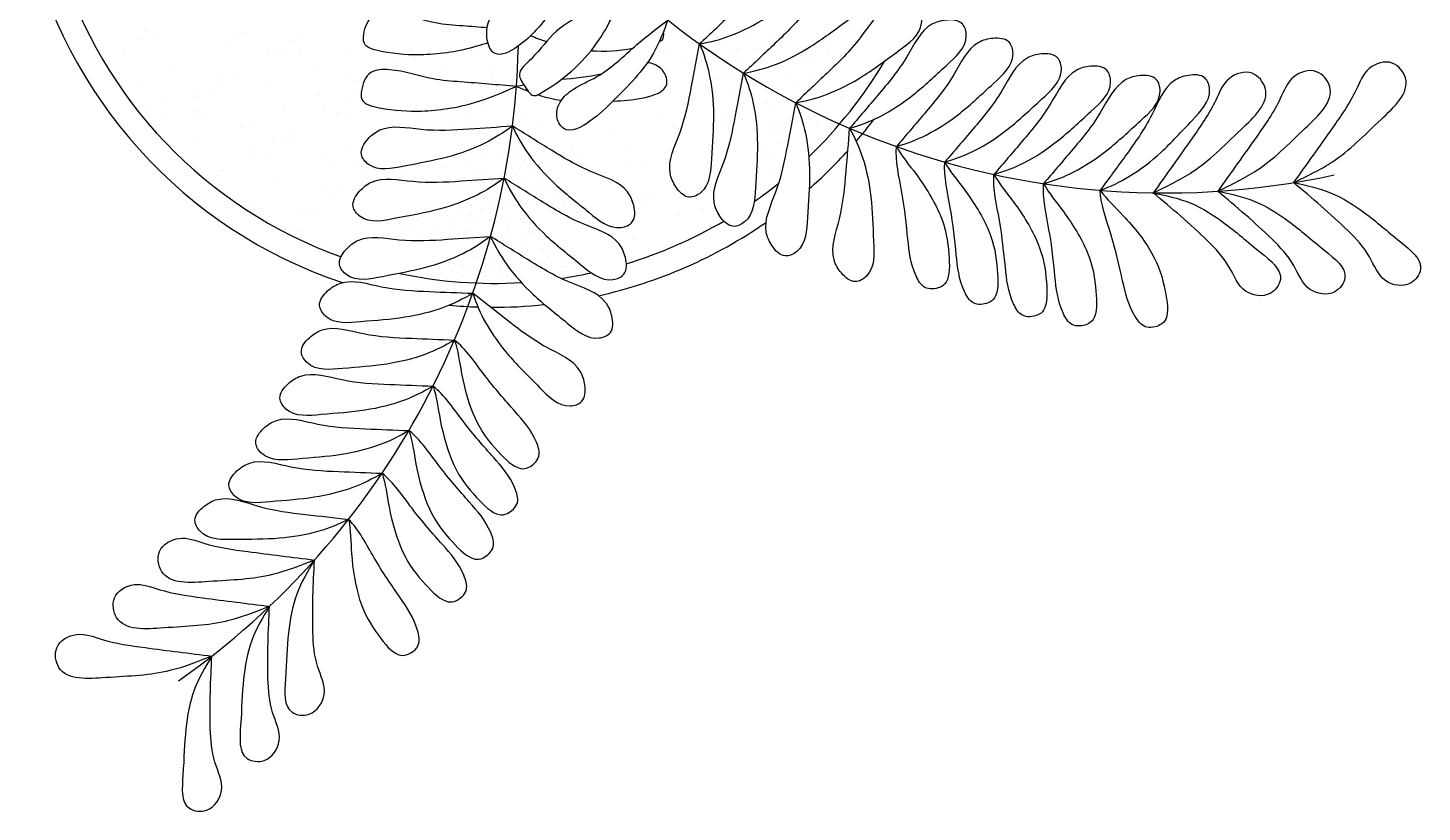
# Model space of a CAD drawing. Header units: millimetres. Extents: x -171 to 194, y -206 to 166.
# Drawn here: x -97.6 to 194.2, y -205.7 to -41.5 of the extents above; entities that cross this region are included whole.
import ezdxf

# ---------------------------------------------------------------- set-up
doc = ezdxf.new("R2010")
doc.units = ezdxf.units.MM
for name, color, linetype in [('ceco.net 289 plantpot', 7, 'Continuous'), ('ceco.net 289 pot plant', 95, 'Continuous'), ('ceco.net 289 potting soil', 27, 'Continuous')]:
    doc.layers.add(name, color=color, linetype=linetype)

msp = doc.modelspace()

# ---------------------------------------------------------------- linework, layer by layer
at = {"layer": 'ceco.net 289 plantpot'}
for radius, start, end in [(100, 192.6328, 251.4936), (95, 196.9296, 250.287), (95, 313.8846, 329.3688), (100, 319.2659, 322.6837), (100, 311.2505, 317.7514), (95, 304.9538, 308.8466), (100, 282.6328, 304.6859), (95, 286.9296, 300.3891), (95, 257.9498, 273.434), (95, 278.472, 282.3649), (100, 264.6349, 268.0527), (100, 269.5672, 276.0681)]:
    msp.add_arc((0, 0), radius, start, end, dxfattribs=at)
at = {"layer": 'ceco.net 289 pot plant'}
for centre, start, end in [((140.43, 91.6), 213.1176, 282.1874), ((-162.54, -41.13), 305.1312, 358.577)]:
    msp.add_arc(centre, 167.66, start, end, dxfattribs=at)
for points in [[(17.05, -21.99), (7.14, -32.69), (-1.55, -42.14), (0.18, -46.86), (4.89, -45.42), (8.81, -41.91), (15.57, -31.24), (17.05, -21.99)], [(36.36, -39.85), (33.33, -46.81), (25.04, -56.65), (20.05, -61.04), (14.62, -62.63), (13.2, -60.42), (13.8, -57.08), (16.6, -54.31), (21.45, -51.73), (29.86, -45), (36.4, -39.83)], [(167.28, -73.89), (175.45, -62.42), (180.37, -54.49), (183.15, -49.99), (187.96, -48.86), (190.72, -51.97), (185.61, -60.68), (175.46, -69.52), (167.28, -73.89)], [(4.65, -53.75), (-4.1, -57.14), (-15.21, -58.9), (-24.05, -58.21), (-27.7, -56.4), (-27.76, -54.61), (-25.81, -50.85), (-21.93, -50.25), (-12.76, -52.17), (-7.03, -52.8), (4.65, -53.75)], [(137.93, -76.04), (146.1, -64.56), (151.02, -56.63), (153.8, -52.13), (158.61, -51), (161.37, -54.11), (156.26, -62.83), (146.11, -71.66), (137.93, -76.04)], [(151.43, -75.7), (159.6, -64.22), (164.52, -56.29), (167.31, -51.79), (172.11, -50.66), (174.87, -53.77), (169.76, -62.49), (159.61, -71.32), (151.43, -75.7)], [(151.43, -75.7), (162.79, -85.74), (167.34, -91.25), (170.74, -96.25), (175.91, -96.75), (178.04, -93.85), (173.83, -88.12), (166.31, -82.03), (159.19, -77.82), (151.43, -75.7)], [(167.28, -73.89), (178.64, -83.93), (183.19, -89.45), (186.59, -94.45), (191.76, -94.95), (193.89, -92.05), (189.68, -86.32), (182.16, -80.22), (175.04, -76.02), (167.28, -73.89)], [(137.93, -76.04), (149.29, -86.08), (153.84, -91.59), (157.24, -96.6), (162.41, -97.09), (164.54, -94.2), (160.33, -88.46), (152.81, -82.37), (145.68, -78.16), (137.93, -76.04)], [(-37.61, -152.94), (-51.58, -151.17), (-60.75, -149.41), (-65.94, -148.41), (-70.03, -151.17), (-69.61, -155.31), (-59.74, -157.46), (-46.37, -155.99), (-37.61, -152.94)], [(-37.61, -152.94), (-37.93, -168.1), (-36.96, -175.19), (-35.58, -181.08), (-38.72, -185.21), (-42.3, -184.82), (-43.66, -177.83), (-43.04, -168.17), (-41.3, -160.09), (-37.61, -152.94)], [(-47.01, -162.64), (-60.99, -160.86), (-70.15, -159.1), (-75.35, -158.1), (-79.44, -160.87), (-79.02, -165), (-69.15, -167.16), (-55.77, -165.68), (-47.01, -162.64)], [(-47.01, -162.64), (-47.33, -177.8), (-46.36, -184.88), (-44.99, -190.77), (-48.13, -194.91), (-51.7, -194.51), (-53.06, -187.53), (-52.44, -177.87), (-50.71, -169.78), (-47.01, -162.64)], [(-59.08, -173.07), (-73.05, -171.29), (-82.22, -169.53), (-87.42, -168.53), (-91.51, -171.3), (-91.09, -175.43), (-81.22, -177.58), (-67.84, -176.11), (-59.08, -173.07)], [(-59.08, -173.07), (-59.4, -188.23), (-58.43, -195.31), (-57.06, -201.2), (-60.2, -205.33), (-63.77, -204.94), (-65.13, -197.95), (-64.51, -188.3), (-62.78, -180.21), (-59.08, -173.07)]]:
    msp.add_spline(points, degree=3, dxfattribs=at)
for points, knots in [([(43.01, -44.85), (45.21, -42.77), (49.85, -38.38), (56.38, -32.12), (60.49, -25.09), (65.57, -24.29), (69.12, -24.98), (69.84, -30.17), (63.8, -34.4), (57.44, -39.31), (50.15, -43.15), (45.33, -44.44), (43.01, -44.85)], [0.0052118, 0.0052118, 0.0052118, 0.0052118, 0.023307, 0.0434891, 0.0608041, 0.0670587, 0.0739783, 0.0791577, 0.0941122, 0.112631, 0.1295455, 0.1425478, 0.1425478, 0.1425478, 0.1425478]), ([(52.21, -50.97), (54.41, -48.9), (59.06, -44.51), (65.58, -38.24), (69.7, -31.21), (74.77, -30.41), (78.32, -31.1), (79.04, -36.3), (73, -40.53), (66.65, -45.43), (59.35, -49.27), (54.53, -50.56), (52.21, -50.97)], [0.0052118, 0.0052118, 0.0052118, 0.0052118, 0.023307, 0.0434891, 0.0608041, 0.0670587, 0.0739783, 0.0791577, 0.0941122, 0.112631, 0.1295455, 0.1425478, 0.1425478, 0.1425478, 0.1425478]), ([(27.38, -32.21), (25.97, -36.88), (21.8, -45.99), (14.22, -52.66), (7.99, -56.14), (6.43, -53.73), (4.44, -50.87), (9.15, -47.01), (12.54, -41.71), (20.39, -37.72), (24.97, -34.16), (27.38, -32.21)], [0.0013081, 0.0013081, 0.0013081, 0.0013081, 0.0286488, 0.0605725, 0.0625914, 0.0681089, 0.0738116, 0.0818962, 0.0977429, 0.1139236, 0.1326013, 0.1326013, 0.1326013, 0.1326013]), ([(63.12, -57.17), (65.32, -55.09), (69.97, -50.7), (76.49, -44.44), (80.61, -37.41), (85.68, -36.61), (89.23, -37.3), (89.96, -42.49), (83.91, -46.73), (77.56, -51.63), (70.26, -55.47), (65.44, -56.76), (63.12, -57.17)], [0.0052118, 0.0052118, 0.0052118, 0.0052118, 0.023307, 0.0434891, 0.0608041, 0.0670587, 0.0739783, 0.0791577, 0.0941122, 0.112631, 0.1295455, 0.1425478, 0.1425478, 0.1425478, 0.1425478]), ([(-1.32, -44.6), (-2.08, -44.87), (-6.42, -46.3), (-14.19, -47.43), (-21.47, -46.97), (-27.52, -45.59), (-27.29, -41.94), (-25.89, -38.42), (-19.34, -38.28), (-13.57, -40.5), (-6.77, -40.99), (-3.16, -41.28), (-1.47, -41.41)], [0.0139341, 0.0139341, 0.0139341, 0.0139341, 0.0187657, 0.0412527, 0.0589885, 0.0671491, 0.0707313, 0.0791883, 0.0870343, 0.105774, 0.1173076, 0.1274745, 0.1274745, 0.1274745, 0.1274745]), ([(74.4, -62.51), (76.37, -60.21), (80.52, -55.35), (86.34, -48.42), (89.68, -41), (94.63, -39.66), (98.24, -39.96), (99.51, -45.05), (93.95, -49.9), (88.16, -55.46), (81.32, -60.06), (76.67, -61.85), (74.4, -62.51)], [0.0052118, 0.0052118, 0.0052118, 0.0052118, 0.023307, 0.0434891, 0.0608041, 0.0670587, 0.0739783, 0.0791577, 0.0941122, 0.112631, 0.1295455, 0.1425478, 0.1425478, 0.1425478, 0.1425478]), ([(34.59, -44.33), (34.8, -44.26), (35.54, -43.9), (35.54, -43.04), (35.42, -42.33)], [0.061311942, 0.061311942, 0.061311942, 0.061311942, 0.062591406, 0.066305332, 0.066305332, 0.066305332, 0.066305332]), ([(84.18, -66.34), (86.15, -64.04), (90.3, -59.18), (96.12, -52.25), (99.46, -44.83), (104.42, -43.49), (108.03, -43.79), (109.3, -48.88), (103.74, -53.74), (97.95, -59.29), (91.1, -63.89), (86.45, -65.68), (84.18, -66.34)], [0.0052118, 0.0052118, 0.0052118, 0.0052118, 0.023307, 0.0434891, 0.0608041, 0.0670587, 0.0739783, 0.0791577, 0.0941122, 0.112631, 0.1295455, 0.1425478, 0.1425478, 0.1425478, 0.1425478]), ([(43.01, -44.85), (42.45, -47.83), (41.26, -54.11), (39.52, -62.99), (35.83, -70.24), (37.89, -74.95), (40.39, -77.57), (45.16, -75.36), (45.45, -67.99), (46.14, -60), (45.44, -51.78), (43.91, -47.03), (43.01, -44.85)], [0.0052118, 0.0052118, 0.0052118, 0.0052118, 0.023307, 0.0434891, 0.0608041, 0.0670587, 0.0739783, 0.0791577, 0.0941122, 0.112631, 0.1295455, 0.1425478, 0.1425478, 0.1425478, 0.1425478]), ([(24.89, -56.81), (26.94, -56.72), (30.64, -56.54), (36.92, -54.55), (35.62, -50.14), (33.56, -49.01), (32.27, -48.77), (32.1, -48.75)], [0.04136648, 0.04136648, 0.04136648, 0.04136648, 0.05421887, 0.0655308, 0.0707823, 0.0775693, 0.07859301, 0.07859301, 0.07859301, 0.07859301]), ([(94.32, -69.59), (96.29, -67.29), (100.44, -62.43), (106.26, -55.5), (109.6, -48.08), (114.55, -46.74), (118.16, -47.04), (119.43, -52.13), (113.87, -56.99), (108.08, -62.54), (101.24, -67.14), (96.59, -68.93), (94.32, -69.59)], [0.0052118, 0.0052118, 0.0052118, 0.0052118, 0.023307, 0.0434891, 0.0608041, 0.0670587, 0.0739783, 0.0791577, 0.0941122, 0.112631, 0.1295455, 0.1425478, 0.1425478, 0.1425478, 0.1425478]), ([(104.6, -72.19), (106.56, -69.88), (110.71, -65.02), (116.53, -58.09), (119.87, -50.67), (124.83, -49.33), (128.44, -49.63), (129.71, -54.73), (124.15, -59.58), (118.36, -65.13), (111.52, -69.73), (106.86, -71.53), (104.6, -72.19)], [0.0052118, 0.0052118, 0.0052118, 0.0052118, 0.023307, 0.0434891, 0.0608041, 0.0670587, 0.0739783, 0.0791577, 0.0941122, 0.112631, 0.1295455, 0.1425478, 0.1425478, 0.1425478, 0.1425478]), ([(52.21, -50.97), (51.65, -53.95), (50.47, -60.23), (48.72, -69.11), (45.03, -76.37), (47.1, -81.07), (49.59, -83.69), (54.36, -81.49), (54.65, -74.11), (55.35, -66.12), (54.64, -57.9), (53.12, -53.15), (52.21, -50.97)], [0.0052118, 0.0052118, 0.0052118, 0.0052118, 0.023307, 0.0434891, 0.0608041, 0.0670587, 0.0739783, 0.0791577, 0.0941122, 0.112631, 0.1295455, 0.1425478, 0.1425478, 0.1425478, 0.1425478]), ([(114.98, -74.12), (116.94, -71.81), (121.09, -66.95), (126.91, -60.02), (130.25, -52.6), (135.21, -51.26), (138.82, -51.56), (140.09, -56.66), (134.53, -61.51), (128.74, -67.06), (121.9, -71.66), (117.24, -73.46), (114.98, -74.12)], [0.0052118, 0.0052118, 0.0052118, 0.0052118, 0.023307, 0.0434891, 0.0608041, 0.0670587, 0.0739783, 0.0791577, 0.0941122, 0.112631, 0.1295455, 0.1425478, 0.1425478, 0.1425478, 0.1425478]), ([(126.82, -75.51), (128.61, -73.07), (132.39, -67.92), (137.68, -60.57), (140.46, -52.93), (145.31, -51.22), (148.93, -51.26), (150.57, -56.24), (145.39, -61.49), (140.02, -67.46), (133.54, -72.55), (129.03, -74.69), (126.82, -75.51)], [0.0052118, 0.0052118, 0.0052118, 0.0052118, 0.023307, 0.0434891, 0.0608041, 0.0670587, 0.0739783, 0.0791577, 0.0941122, 0.112631, 0.1295455, 0.1425478, 0.1425478, 0.1425478, 0.1425478]), ([(9.14, -55.48), (10.02, -55.78), (11.64, -56.25), (13.31, -56.54), (14.07, -56.65)], [0.00962064, 0.00962064, 0.00962064, 0.00962064, 0.01518063, 0.01973781, 0.01973781, 0.01973781, 0.01973781]), ([(63.12, -57.17), (62.56, -60.15), (61.38, -66.43), (59.63, -75.31), (55.94, -82.56), (58.01, -87.27), (60.51, -89.89), (65.27, -87.68), (65.56, -80.31), (66.26, -72.32), (65.55, -64.1), (64.03, -59.35), (63.12, -57.17)], [0.0052118, 0.0052118, 0.0052118, 0.0052118, 0.023307, 0.0434891, 0.0608041, 0.0670587, 0.0739783, 0.0791577, 0.0941122, 0.112631, 0.1295455, 0.1425478, 0.1425478, 0.1425478, 0.1425478]), ([(3.82, -62.02), (0.8, -62.23), (-5.58, -62.67), (-14.61, -63.22), (-22.56, -61.48), (-26.59, -64.67), (-28.5, -67.75), (-25.17, -71.8), (-17.96, -70.22), (-10.05, -68.88), (-2.28, -66.12), (1.94, -63.45), (3.82, -62.02)], [0.0052118, 0.0052118, 0.0052118, 0.0052118, 0.023307, 0.0434891, 0.0608041, 0.0670587, 0.0739783, 0.0791577, 0.0941122, 0.112631, 0.1295455, 0.1425478, 0.1425478, 0.1425478, 0.1425478]), ([(3.82, -62.02), (6.38, -63.63), (11.8, -67.02), (19.52, -71.75), (27.35, -73.96), (29.41, -78.66), (29.64, -82.28), (24.79, -84.29), (19.17, -79.5), (12.82, -74.59), (7.26, -68.5), (4.8, -64.17), (3.82, -62.02)], [0.0052118, 0.0052118, 0.0052118, 0.0052118, 0.023307, 0.0434891, 0.0608041, 0.0670587, 0.0739783, 0.0791577, 0.0941122, 0.112631, 0.1295455, 0.1425478, 0.1425478, 0.1425478, 0.1425478]), ([(74.4, -62.51), (74.16, -65.53), (73.65, -71.9), (72.86, -80.91), (69.97, -88.52), (72.53, -92.98), (75.29, -95.32), (79.79, -92.62), (79.3, -85.25), (79.13, -77.23), (77.55, -69.14), (75.53, -64.58), (74.4, -62.51)], [0.0052118, 0.0052118, 0.0052118, 0.0052118, 0.023307, 0.0434891, 0.0608041, 0.0670587, 0.0739783, 0.0791577, 0.0941122, 0.112631, 0.1295455, 0.1425478, 0.1425478, 0.1425478, 0.1425478]), ([(84.18, -66.34), (83.95, -69.36), (85.67, -76.57), (86.56, -85.5), (87.17, -91.65), (89.9, -96.47), (93.34, -96.07), (95.45, -94.21), (95.23, -88.19), (94.22, -81.25), (88.87, -72.49), (85.32, -68.41), (84.18, -66.34)], [0.0052118, 0.0052118, 0.0052118, 0.0052118, 0.023307, 0.0434891, 0.0608041, 0.0670587, 0.0739783, 0.0791577, 0.0941122, 0.112631, 0.1295455, 0.1425478, 0.1425478, 0.1425478, 0.1425478]), ([(94.32, -69.59), (94.08, -72.61), (95.81, -79.82), (96.69, -88.75), (97.31, -94.9), (100.03, -99.72), (103.47, -99.32), (105.58, -97.46), (105.37, -91.44), (104.35, -84.5), (99, -75.74), (95.45, -71.66), (94.32, -69.59)], [0.0052118, 0.0052118, 0.0052118, 0.0052118, 0.023307, 0.0434891, 0.0608041, 0.0670587, 0.0739783, 0.0791577, 0.0941122, 0.112631, 0.1295455, 0.1425478, 0.1425478, 0.1425478, 0.1425478]), ([(2.08, -72.94), (-0.94, -73.15), (-7.32, -73.59), (-16.35, -74.13), (-24.3, -72.4), (-28.33, -75.58), (-30.24, -78.66), (-26.9, -82.71), (-19.69, -81.14), (-11.78, -79.79), (-4.01, -77.03), (0.2, -74.36), (2.08, -72.94)], [0.0052118, 0.0052118, 0.0052118, 0.0052118, 0.023307, 0.0434891, 0.0608041, 0.0670587, 0.0739783, 0.0791577, 0.0941122, 0.112631, 0.1295455, 0.1425478, 0.1425478, 0.1425478, 0.1425478]), ([(2.08, -72.94), (4.65, -74.54), (10.06, -77.93), (17.78, -82.67), (25.61, -84.87), (27.67, -89.58), (27.9, -93.19), (23.05, -95.2), (17.43, -90.42), (11.08, -85.51), (5.53, -79.42), (3.07, -75.08), (2.08, -72.94)], [0.0052118, 0.0052118, 0.0052118, 0.0052118, 0.023307, 0.0434891, 0.0608041, 0.0670587, 0.0739783, 0.0791577, 0.0941122, 0.112631, 0.1295455, 0.1425478, 0.1425478, 0.1425478, 0.1425478]), ([(104.6, -72.19), (104.36, -75.2), (106.08, -82.41), (106.97, -91.34), (107.58, -97.49), (110.31, -102.31), (113.75, -101.91), (115.86, -100.05), (115.65, -94.03), (114.63, -87.09), (109.28, -78.33), (105.73, -74.26), (104.6, -72.19)], [0.0052118, 0.0052118, 0.0052118, 0.0052118, 0.023307, 0.0434891, 0.0608041, 0.0670587, 0.0739783, 0.0791577, 0.0941122, 0.112631, 0.1295455, 0.1425478, 0.1425478, 0.1425478, 0.1425478]), ([(114.98, -74.12), (114.74, -77.14), (116.46, -84.34), (117.35, -93.27), (117.96, -99.42), (120.69, -104.24), (124.13, -103.84), (126.24, -101.98), (126.02, -95.97), (125.01, -89.02), (119.66, -80.26), (116.11, -76.19), (114.98, -74.12)], [0.0052118, 0.0052118, 0.0052118, 0.0052118, 0.023307, 0.0434891, 0.0608041, 0.0670587, 0.0739783, 0.0791577, 0.0941122, 0.112631, 0.1295455, 0.1425478, 0.1425478, 0.1425478, 0.1425478]), ([(126.82, -75.51), (126.95, -78.54), (129.53, -85.48), (131.48, -94.24), (132.83, -100.27), (136.11, -104.74), (139.48, -103.92), (141.35, -101.83), (140.42, -95.88), (138.58, -89.11), (132.21, -81.05), (128.2, -77.43), (126.82, -75.51)], [0.0052118, 0.0052118, 0.0052118, 0.0052118, 0.023307, 0.0434891, 0.0608041, 0.0670587, 0.0739783, 0.0791577, 0.0941122, 0.112631, 0.1295455, 0.1425478, 0.1425478, 0.1425478, 0.1425478]), ([(-0.76, -85.16), (-3.78, -85.37), (-10.16, -85.81), (-19.19, -86.36), (-27.14, -84.62), (-31.17, -87.8), (-33.08, -90.88), (-29.74, -94.94), (-22.53, -93.36), (-14.62, -92.02), (-6.85, -89.26), (-2.64, -86.59), (-0.76, -85.16)], [0.0052118, 0.0052118, 0.0052118, 0.0052118, 0.023307, 0.0434891, 0.0608041, 0.0670587, 0.0739783, 0.0791577, 0.0941122, 0.112631, 0.1295455, 0.1425478, 0.1425478, 0.1425478, 0.1425478]), ([(-0.76, -85.16), (1.81, -86.77), (7.23, -90.15), (14.94, -94.89), (22.77, -97.1), (24.83, -101.8), (25.06, -105.42), (20.21, -107.42), (14.59, -102.64), (8.25, -97.73), (2.69, -91.64), (0.23, -87.3), (-0.76, -85.16)], [0.0052118, 0.0052118, 0.0052118, 0.0052118, 0.023307, 0.0434891, 0.0608041, 0.0670587, 0.0739783, 0.0791577, 0.0941122, 0.112631, 0.1295455, 0.1425478, 0.1425478, 0.1425478, 0.1425478]), ([(-4.48, -97.07), (-7.51, -96.96), (-13.9, -96.71), (-22.94, -96.29), (-30.66, -93.72), (-35, -96.45), (-37.23, -99.31), (-34.34, -103.7), (-27.01, -102.9), (-19, -102.41), (-10.98, -100.49), (-6.51, -98.29), (-4.48, -97.07)], [0.0052118, 0.0052118, 0.0052118, 0.0052118, 0.023307, 0.0434891, 0.0608041, 0.0670587, 0.0739783, 0.0791577, 0.0941122, 0.112631, 0.1295455, 0.1425478, 0.1425478, 0.1425478, 0.1425478]), ([(-4.48, -97.07), (-2.1, -98.94), (2.92, -102.89), (10.09, -108.42), (17.64, -111.45), (19.18, -116.35), (19.03, -119.97), (13.99, -121.45), (8.92, -116.09), (3.13, -110.53), (-1.75, -103.88), (-3.73, -99.31), (-4.48, -97.07)], [0.0052118, 0.0052118, 0.0052118, 0.0052118, 0.023307, 0.0434891, 0.0608041, 0.0670587, 0.0739783, 0.0791577, 0.0941122, 0.112631, 0.1295455, 0.1425478, 0.1425478, 0.1425478, 0.1425478]), ([(-8.3, -106.86), (-11.32, -106.75), (-17.71, -106.5), (-26.75, -106.09), (-34.47, -103.51), (-38.82, -106.24), (-41.04, -109.1), (-38.16, -113.49), (-30.82, -112.69), (-22.81, -112.2), (-14.79, -110.29), (-10.32, -108.08), (-8.3, -106.86)], [0.0052118, 0.0052118, 0.0052118, 0.0052118, 0.023307, 0.0434891, 0.0608041, 0.0670587, 0.0739783, 0.0791577, 0.0941122, 0.112631, 0.1295455, 0.1425478, 0.1425478, 0.1425478, 0.1425478]), ([(-8.3, -106.86), (-5.92, -108.73), (-1.79, -114.89), (4.17, -121.59), (8.28, -126.21), (9.97, -131.49), (7.35, -133.74), (4.55, -134.04), (0.27, -129.8), (-4.14, -124.34), (-6.96, -114.47), (-7.55, -109.1), (-8.3, -106.86)], [0.0052118, 0.0052118, 0.0052118, 0.0052118, 0.023307, 0.0434891, 0.0608041, 0.0670587, 0.0739783, 0.0791577, 0.0941122, 0.112631, 0.1295455, 0.1425478, 0.1425478, 0.1425478, 0.1425478]), ([(-12.78, -116.52), (-15.81, -116.4), (-22.19, -116.16), (-31.23, -115.74), (-38.95, -113.16), (-43.3, -115.9), (-45.52, -118.76), (-42.64, -123.14), (-35.3, -122.34), (-27.29, -121.85), (-19.27, -119.94), (-14.8, -117.73), (-12.78, -116.52)], [0.0052118, 0.0052118, 0.0052118, 0.0052118, 0.023307, 0.0434891, 0.0608041, 0.0670587, 0.0739783, 0.0791577, 0.0941122, 0.112631, 0.1295455, 0.1425478, 0.1425478, 0.1425478, 0.1425478]), ([(-12.78, -116.52), (-10.4, -118.39), (-6.27, -124.54), (-0.31, -131.24), (3.8, -135.87), (5.49, -141.14), (2.87, -143.4), (0.07, -143.69), (-4.21, -139.45), (-8.63, -134), (-11.44, -124.12), (-12.03, -118.75), (-12.78, -116.52)], [0.0052118, 0.0052118, 0.0052118, 0.0052118, 0.023307, 0.0434891, 0.0608041, 0.0670587, 0.0739783, 0.0791577, 0.0941122, 0.112631, 0.1295455, 0.1425478, 0.1425478, 0.1425478, 0.1425478]), ([(-17.84, -125.83), (-20.87, -125.71), (-27.25, -125.47), (-36.29, -125.05), (-44.02, -122.48), (-48.36, -125.21), (-50.58, -128.07), (-47.7, -132.46), (-40.37, -131.66), (-32.36, -131.16), (-24.34, -129.25), (-19.86, -127.05), (-17.84, -125.83)], [0.0052118, 0.0052118, 0.0052118, 0.0052118, 0.023307, 0.0434891, 0.0608041, 0.0670587, 0.0739783, 0.0791577, 0.0941122, 0.112631, 0.1295455, 0.1425478, 0.1425478, 0.1425478, 0.1425478]), ([(-17.84, -125.83), (-15.46, -127.7), (-11.34, -133.85), (-5.37, -140.56), (-1.27, -145.18), (0.43, -150.45), (-2.2, -152.71), (-4.99, -153), (-9.27, -148.76), (-13.69, -143.31), (-16.5, -133.44), (-17.09, -128.07), (-17.84, -125.83)], [0.0052118, 0.0052118, 0.0052118, 0.0052118, 0.023307, 0.0434891, 0.0608041, 0.0670587, 0.0739783, 0.0791577, 0.0941122, 0.112631, 0.1295455, 0.1425478, 0.1425478, 0.1425478, 0.1425478]), ([(-23.46, -134.77), (-26.49, -134.65), (-32.87, -134.41), (-41.91, -133.99), (-49.63, -131.41), (-53.98, -134.15), (-56.2, -137.01), (-53.32, -141.4), (-45.98, -140.6), (-37.97, -140.1), (-29.95, -138.19), (-25.48, -135.99), (-23.46, -134.77)], [0.0052118, 0.0052118, 0.0052118, 0.0052118, 0.023307, 0.0434891, 0.0608041, 0.0670587, 0.0739783, 0.0791577, 0.0941122, 0.112631, 0.1295455, 0.1425478, 0.1425478, 0.1425478, 0.1425478]), ([(-23.46, -134.77), (-21.08, -136.64), (-16.95, -142.79), (-10.99, -149.5), (-6.89, -154.12), (-5.19, -159.39), (-7.81, -161.65), (-10.61, -161.94), (-14.89, -157.7), (-19.31, -152.25), (-22.12, -142.38), (-22.71, -137.01), (-23.46, -134.77)], [0.0052118, 0.0052118, 0.0052118, 0.0052118, 0.023307, 0.0434891, 0.0608041, 0.0670587, 0.0739783, 0.0791577, 0.0941122, 0.112631, 0.1295455, 0.1425478, 0.1425478, 0.1425478, 0.1425478]), ([(-30.46, -144.42), (-33.47, -144.09), (-39.82, -143.37), (-48.81, -142.28), (-56.32, -139.14), (-60.85, -141.55), (-63.28, -144.23), (-60.73, -148.82), (-53.36, -148.57), (-45.33, -148.67), (-37.19, -147.36), (-32.57, -145.49), (-30.46, -144.42)], [0.0052118, 0.0052118, 0.0052118, 0.0052118, 0.023307, 0.0434891, 0.0608041, 0.0670587, 0.0739783, 0.0791577, 0.0941122, 0.112631, 0.1295455, 0.1425478, 0.1425478, 0.1425478, 0.1425478]), ([(-30.46, -144.42), (-28.32, -146.57), (-24.97, -153.17), (-19.85, -160.54), (-16.33, -165.62), (-15.28, -171.07), (-18.16, -172.99), (-20.97, -172.94), (-24.71, -168.22), (-28.44, -162.28), (-30.05, -152.14), (-29.98, -146.74), (-30.46, -144.42)], [0.0052118, 0.0052118, 0.0052118, 0.0052118, 0.023307, 0.0434891, 0.0608041, 0.0670587, 0.0739783, 0.0791577, 0.0941122, 0.112631, 0.1295455, 0.1425478, 0.1425478, 0.1425478, 0.1425478])]:
    msp.add_open_spline(points, degree=3, knots=knots, dxfattribs=at)
for points in [[(7.66, -43.12), (8.76, -43.58), (9.86, -44), (10.96, -44.37)], [(20.27, -46.27), (23.14, -46.46), (26.04, -46.29), (28.99, -45.76)], [(22.41, -51.15), (19.69, -51.86), (16.83, -52.05), (13.99, -52.33)], [(6.23, -53.47), (5.69, -53.57), (5.15, -53.67), (4.61, -53.76)], [(4.65, -53.75), (5.47, -54.08), (6.28, -54.42), (7.11, -54.74)]]:
    msp.add_open_spline(points, degree=3, dxfattribs=at)
at = {"layer": 'ceco.net 289 potting soil'}
for p, q in [((-73.14, -42.21), (-73.14, -42.21)), ((-70, -42.7), (-70, -42.7)), ((-52.04, -42.5), (-52.04, -42.5)), ((-40.01, -42.57), (-40.01, -42.57)), ((51.81, -41.85), (51.81, -41.85)), ((52.97, -43.17), (52.97, -43.17)), ((53.53, -42.84), (53.53, -42.84)), ((57.92, -43.64), (57.92, -43.64)), ((74.71, -41.98), (74.71, -41.98)), ((75.27, -41.65), (75.27, -41.65)), ((-73.72, -43.91), (-73.72, -43.91)), ((-55.26, -44.99), (-55.26, -44.99)), ((-54.49, -43.84), (-54.49, -43.84)), ((-47.39, -46.26), (-47.39, -46.26)), ((-42.86, -44.3), (-42.86, -44.3)), ((-41.79, -44.51), (-41.79, -44.51)), ((-31.3, -46.1), (-31.3, -46.1)), ((37.01, -46.29), (37.01, -46.29)), ((48.93, -44.81), (48.93, -44.81)), ((50.09, -46.13), (50.09, -46.13)), ((50.66, -45.79), (50.66, -45.79)), ((54.39, -45.8), (54.39, -45.8)), ((68.53, -44.4), (68.53, -44.4)), ((69.7, -45.72), (69.7, -45.72)), ((70.26, -45.38), (70.26, -45.38)), ((-81.16, -48.41), (-81.16, -48.41)), ((-77.43, -47.36), (-77.43, -47.36)), ((-67.18, -49.37), (-67.18, -49.37)), ((-47.32, -46.99), (-47.32, -46.99)), ((-45.89, -46.77), (-45.89, -46.77)), ((-43.96, -46.75), (-43.96, -46.75)), ((-40.83, -47.23), (-40.83, -47.23)), ((-37.78, -49.54), (-37.78, -49.54)), ((-26.08, -49.53), (-26.08, -49.53)), ((-21.37, -48.69), (-21.37, -48.69)), ((-16.46, -47.38), (-16.46, -47.38)), ((-3.12, -47.05), (-3.12, -47.05)), ((-0.07, -49.36), (-0.07, -49.36)), ((20.05, -47.31), (20.05, -47.31)), ((40.06, -48.6), (40.06, -48.6)), ((43.49, -48.27), (43.49, -48.27)), ((44.66, -49.59), (44.66, -49.59)), ((45.22, -49.26), (45.22, -49.26)), ((51.51, -48.76), (51.51, -48.76)), ((64.33, -47.17), (64.33, -47.17)), ((65.5, -48.48), (65.5, -48.48)), ((66.06, -48.15), (66.06, -48.15)), ((71.12, -48.35), (71.12, -48.35)), ((-56.7, -50.96), (-56.7, -50.96)), ((-54.76, -51.5), (-54.76, -51.5)), ((-30.69, -51.96), (-30.69, -51.96)), ((-29.18, -52.48), (-29.18, -52.48)), ((-20.91, -50.08), (-20.91, -50.08)), ((-14.79, -51.28), (-14.79, -51.28)), ((-11.65, -51.77), (-11.65, -51.77)), ((-11.12, -50.7), (-11.12, -50.7)), ((-0.63, -52.29), (-0.63, -52.29)), ((18.78, -51.09), (18.78, -51.09)), ((23.1, -49.61), (23.1, -49.61)), ((46.08, -52.22), (46.08, -52.22)), ((47.63, -50.32), (47.63, -50.32)), ((48.8, -51.63), (48.8, -51.63)), ((49.36, -51.3), (49.36, -51.3)), ((59.82, -49.92), (59.82, -49.92)), ((60.99, -51.23), (60.99, -51.23)), ((61.55, -50.9), (61.55, -50.9)), ((66.92, -51.12), (66.92, -51.12)), ((-77.85, -53.84), (-77.85, -53.84)), ((-73.36, -52.96), (-73.36, -52.96)), ((-62.06, -54.72), (-62.06, -54.72)), ((-58.92, -55.2), (-58.92, -55.2)), ((-57.61, -53.22), (-57.61, -53.22)), ((-46.76, -53.55), (-46.76, -53.55)), ((-28.36, -54.58), (-28.36, -54.58)), ((50.22, -54.27), (50.22, -54.27)), ((62.41, -53.86), (62.41, -53.86)), ((-69.73, -56.61), (-69.73, -56.61)), ((-62.07, -55.91), (-62.07, -55.91)), ((-44.18, -57.5), (-44.18, -57.5)), ((-36.51, -55.56), (-36.51, -55.56)), ((-31.21, -56.3), (-31.21, -56.3)), ((-1.95, -57.66), (-1.95, -57.66)), ((12.85, -57.4), (12.85, -57.4)), ((57.16, -57.26), (57.16, -57.26)), ((58.89, -58.24), (58.89, -58.24)), ((72.41, -55.79), (72.41, -55.79)), ((72.98, -55.46), (72.98, -55.46)), ((-72.16, -58.41), (-72.16, -58.41)), ((-69.51, -60.42), (-69.51, -60.42)), ((-62.64, -59.03), (-62.64, -59.03)), ((-61.9, -60.41), (-61.9, -60.41)), ((-61.14, -59.54), (-61.14, -59.54)), ((-35.66, -59), (-35.66, -59)), ((-32.89, -59.25), (-32.89, -59.25)), ((-29.75, -59.74), (-29.75, -59.74)), ((-16.09, -59.74), (-16.09, -59.74)), ((-4.8, -59.39), (-4.8, -59.39)), ((-4.36, -60.95), (-4.36, -60.95)), ((6.79, -59.24), (6.79, -59.24)), ((23.1, -59.41), (23.1, -59.41)), ((34.24, -60.05), (34.24, -60.05)), ((47.62, -60.51), (47.62, -60.51)), ((58.33, -58.57), (58.33, -58.57)), ((59.75, -61.2), (59.75, -61.2)), ((66.24, -60.69), (66.24, -60.69)), ((68.82, -58.62), (68.82, -58.62)), ((73.83, -58.43), (73.83, -58.43)), ((-53.03, -62.31), (-53.03, -62.31)), ((-51.42, -62), (-51.42, -62)), ((-43.11, -63.5), (-43.11, -63.5)), ((-15, -62.03), (-15, -62.03)), ((-9.26, -62.08), (-9.26, -62.08)), ((-5.84, -61.75), (-5.84, -61.75)), ((2.73, -63.36), (2.73, -63.36)), ((9.84, -61.55), (9.84, -61.55)), ((23.94, -62.85), (23.94, -62.85)), ((37.28, -62.36), (37.28, -62.36)), ((48.78, -61.82), (48.78, -61.82)), ((49.35, -61.49), (49.35, -61.49)), ((57.63, -61.84), (57.63, -61.84)), ((58.79, -63.15), (58.79, -63.15)), ((59.35, -62.82), (59.35, -62.82)), ((67.4, -62), (67.4, -62)), ((67.97, -61.67), (67.97, -61.67)), ((-62.28, -65.46), (-62.28, -65.46)), ((-45.96, -65.22), (-45.96, -65.22)), ((-45.93, -64.73), (-45.93, -64.73)), ((-44.43, -65.24), (-44.43, -65.24)), ((-41.49, -64.6), (-41.49, -64.6)), ((-31.23, -66.6), (-31.23, -66.6)), ((1.17, -65.79), (1.17, -65.79)), ((4.47, -67.06), (4.47, -67.06)), ((28.3, -66.36), (28.3, -66.36)), ((60.21, -65.78), (60.21, -65.78)), ((68.82, -64.63), (68.82, -64.63)), ((-50.98, -67.22), (-50.98, -67.22)), ((-50.42, -67.92), (-50.42, -67.92)), ((-47.85, -67.71), (-47.85, -67.71)), ((-36.32, -68.01), (-36.32, -68.01)), ((-33.1, -70), (-33.1, -70)), ((-1.68, -67.51), (-1.68, -67.51)), ((0.68, -69.03), (0.68, -69.03)), ((5.27, -67.89), (5.27, -67.89)), ((6.15, -69.5), (6.15, -69.5)), ((15.18, -69.09), (15.18, -69.09)), ((16.5, -67.35), (16.5, -67.35)), ((18.12, -68.45), (18.12, -68.45)), ((44.82, -69.3), (44.82, -69.3)), ((56.14, -67.27), (56.14, -67.27)), ((57.31, -68.58), (57.31, -68.58)), ((57.87, -68.25), (57.87, -68.25)), ((-57.86, -72.42), (-57.86, -72.42)), ((-56.63, -71.46), (-56.63, -71.46)), ((-29.23, -70.43), (-29.23, -70.43)), ((-27.73, -70.94), (-27.73, -70.94)), ((-24.01, -71), (-24.01, -71)), ((-21.81, -71.76), (-21.81, -71.76)), ((-18.67, -72.25), (-18.67, -72.25)), ((-10.82, -70.78), (-10.82, -70.78)), ((-6.14, -70.21), (-6.14, -70.21)), ((-4.5, -71.47), (-4.5, -71.47)), ((-1.37, -71.96), (-1.37, -71.96)), ((-0.56, -72.79), (-0.56, -72.79)), ((3.93, -71.31), (3.93, -71.31)), ((4.73, -72.14), (4.73, -72.14)), ((6.96, -70.33), (6.96, -70.33)), ((8.54, -72.41), (8.54, -72.41)), ((23.29, -71.86), (23.29, -71.86)), ((28.38, -70.45), (28.38, -70.45)), ((30.88, -70.31), (30.88, -70.31)), ((45.99, -70.61), (45.99, -70.61)), ((46.55, -70.28), (46.55, -70.28)), ((58.73, -71.22), (58.73, -71.22)), ((-46.14, -73.05), (-46.14, -73.05)), ((-36.21, -75.64), (-36.21, -75.64)), ((-31.46, -75.5), (-31.46, -75.5)), ((6.68, -73.5), (6.68, -73.5)), ((7.48, -74.34), (7.48, -74.34)), ((9.1, -75.46), (9.1, -75.46)), ((9.35, -73.24), (9.35, -73.24)), ((10.09, -73.9), (10.09, -73.9)), ((10.89, -74.74), (10.89, -74.74)), ((-51.2, -77.97), (-51.2, -77.97)), ((-34.31, -77.23), (-34.31, -77.23)), ((-5.05, -78.59), (-5.05, -78.59)), ((-1.93, -77.15), (-1.93, -77.15)), ((-1.12, -77.99), (-1.12, -77.99)), ((3.33, -77.59), (3.33, -77.59)), ((4.14, -78.43), (4.14, -78.43)), ((9.9, -76.29), (9.9, -76.29)), ((13.47, -76.9), (13.47, -76.9)), ((29.1, -78.04), (29.1, -78.04)), ((29.13, -77.54), (29.13, -77.54)), ((30.63, -78.05), (30.63, -78.05)), ((31.95, -76.31), (31.95, -76.31)), ((33.58, -77.41), (33.58, -77.41)), ((-39.9, -79.73), (-39.9, -79.73)), ((-38.77, -79.92), (-38.77, -79.92)), ((-36.77, -80.22), (-36.77, -80.22)), ((-15.69, -81.69), (-15.69, -81.69)), ((-7.91, -80.31), (-7.91, -80.31)), ((-4.75, -80.79), (-4.75, -80.79)), ((-3.94, -81.62), (-3.94, -81.62)), ((-2.91, -79.41), (-2.91, -79.41)), ((5.58, -81.45), (5.58, -81.45)), ((14.68, -79.03), (14.68, -79.03)), ((15.48, -79.86), (15.48, -79.86)), ((17.39, -80.13), (17.39, -80.13)), ((18.2, -80.96), (18.2, -80.96)), ((38.74, -80.82), (38.74, -80.82)), ((43.83, -79.42), (43.83, -79.42)), ((-44.48, -83.19), (-44.48, -83.19)), ((-42.97, -83.71), (-42.97, -83.71)), ((-40.87, -84.1), (-40.87, -84.1)), ((-22.02, -82.51), (-22.02, -82.51)), ((-19.86, -82.47), (-19.86, -82.47)), ((-19.05, -83.31), (-19.05, -83.31)), ((-16.68, -83.86), (-16.68, -83.86)), ((-14.89, -82.52), (-14.89, -82.52)), ((-12.36, -83.01), (-12.36, -83.01)), ((-10.73, -84.27), (-10.73, -84.27)), ((-9.51, -82.29), (-9.51, -82.29)), ((-8.7, -83.13), (-8.7, -83.13)), ((-5.54, -81.83), (-5.54, -81.83)), ((-5.06, -84.13), (-5.06, -84.13)), ((0.9, -84.4), (0.9, -84.4)), ((2.29, -81.84), (2.29, -81.84)), ((3.09, -82.67), (3.09, -82.67)), ((6.39, -82.29), (6.39, -82.29)), ((7.45, -83.54), (7.45, -83.54)), ((8.25, -84.37), (8.25, -84.37)), ((-34.86, -86.48), (-34.86, -86.48)), ((-30.93, -86.69), (-30.93, -86.69)), ((-15.88, -84.69), (-15.88, -84.69)), ((-7.59, -84.75), (-7.59, -84.75)), ((-4.26, -84.97), (-4.26, -84.97)), ((1.7, -85.23), (1.7, -85.23)), ((2.29, -84.63), (2.29, -84.63)), ((3.09, -85.46), (3.09, -85.46)), ((5.99, -85.18), (5.99, -85.18)), ((6.27, -87.34), (6.27, -87.34)), ((6.79, -86.01), (6.79, -86.01)), ((28.92, -85.86), (28.92, -85.86)), ((-7.19, -90.16), (-7.19, -90.16)), ((-4.23, -88.52), (-4.23, -88.52)), ((-3.43, -89.35), (-3.43, -89.35)), ((-0.96, -89.02), (-0.96, -89.02)), ((-0.84, -87.86), (-0.84, -87.86)), ((-0.15, -89.86), (-0.15, -89.86)), ((-0.04, -88.7), (-0.04, -88.7)), ((7.07, -88.18), (7.07, -88.18)), ((9.93, -90.37), (9.93, -90.37)), ((10.42, -87.63), (10.42, -87.63)), ((11.13, -89.57), (11.13, -89.57)), ((11.22, -88.47), (11.22, -88.47)), ((11.93, -90.4), (11.93, -90.4)), ((14.9, -90.02), (14.9, -90.02)), ((-14.43, -92.64), (-14.43, -92.64)), ((-11.41, -91.94), (-11.41, -91.94)), ((-11.22, -92.69), (-11.22, -92.69)), ((-10.6, -92.77), (-10.6, -92.77)), ((-9.46, -91.16), (-9.46, -91.16)), ((-8.66, -91.99), (-8.66, -91.99)), ((-7.5, -92.79), (-7.5, -92.79)), ((-6.39, -91), (-6.39, -91)), ((-4.87, -91.02), (-4.87, -91.02)), ((-4.07, -91.85), (-4.07, -91.85)), ((-1.8, -91.54), (-1.8, -91.54)), ((-0.99, -92.38), (-0.99, -92.38)), ((0.3, -91.59), (0.3, -91.59)), ((1.11, -92.42), (1.11, -92.42)), ((10.74, -91.2), (10.74, -91.2)), ((14.09, -90.72), (14.09, -90.72)), ((14.48, -92.58), (14.48, -92.58)), ((14.89, -91.56), (14.89, -91.56)), ((15.71, -90.85), (15.71, -90.85)), ((17.48, -91.9), (17.48, -91.9)), ((18.29, -92.73), (18.29, -92.73)), ((-13.63, -93.48), (-13.63, -93.48)), ((-10.42, -93.52), (-10.42, -93.52)), ((-6.69, -93.63), (-6.69, -93.63)), ((-1.78, -93.47), (-1.78, -93.47)), ((-0.98, -94.31), (-0.98, -94.31)), ((0.68, -93.71), (0.68, -93.71)), ((1.48, -94.55), (1.48, -94.55)), ((2.77, -93.42), (2.77, -93.42)), ((3.58, -94.25), (3.58, -94.25)), ((15.29, -93.42), (15.29, -93.42))]:
    msp.add_line(p, q, dxfattribs=at)

doc.saveas('drawing.dxf')
